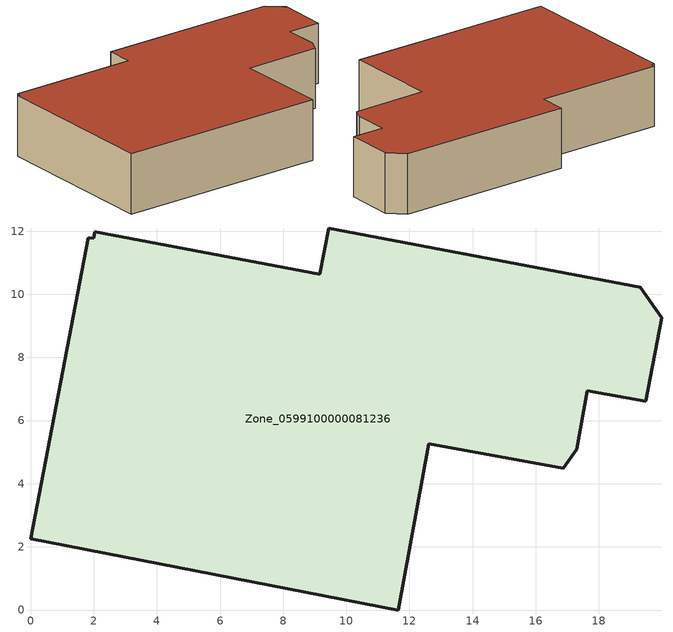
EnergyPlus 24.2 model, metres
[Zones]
Zone_0599100000081236
 floor ground (C_G): 17.3,5.09 16.86,4.5 12.61,5.27 11.65,0 0,2.25 1.82,11.8 2,11.78 2.04,11.99 9.16,10.63 9.44,12.1 19.31,10.22 20,9.25 19.49,6.61 17.63,6.95 z0
 wall outside (C_F): 9.16,10.63 2.04,11.99 2,11.78 1.82,11.8 0,2.25 11.65,0 12.61,5.27 16.86,4.5 17.3,5.09 17.63,6.95 19.49,6.61 20,9.25 19.31,10.22 9.44,12.1 9.16,10.63 z0:3.4
 roof outside (C_R): 16.86,4.5 17.3,5.09 17.63,6.95 19.49,6.61 20,9.25 19.31,10.22 9.44,12.1 9.16,10.63 2.04,11.99 2,11.78 1.82,11.8 0,2.25 11.65,0 12.61,5.27 z3.4
[BUILDING]
Pand.0599100000081236: North Axis=0; Terrain=City; Loads Convergence Tolerance Value=0.04; Temperature Convergence Tolerance Value=0.4; Solar Distribution=FullExterior; Maximum Number of Warmup Days=25; Minimum Number of Warmup Days=1
[Site:Location]
Rotterdam.The.Hague.AP_ZH_NLD Design_Conditions: Latitude=51.96; Longitude=4.45; Time Zone=1; Elevation=-4.5
[SITE:GROUNDTEMPERATURE:BUILDINGSURFACE]
18, 18, 18, 18, 18, 18, 18, 18, 18, 18, 18, 18
[MATERIAL] Thermal Absorptance=0.9; Solar Absorptance=0.7; Visible Absorptance=0.7
Name | Roughness | Thickness | Conductivity | Density | Specific Heat
G.D.1965 | MediumSmooth | 0.15 | 1 | 540 | 1210
F.D.1965 | Rough | 0.3 | 0.857143 | 1920 | 840
R.D.1965 | MediumRough | 0.2 | 0.08 | 1500 | 1000
[CONSTRUCTION]
C_G: G.D.1965
C_F: F.D.1965
C_R: R.D.1965
[ZONE]
Zone_0599100000081236: Type=1; Multiplier=1; Ceiling Height=Autocalculate; Volume=Autocalculate; Floor Area=autocalculate; Part of Total Floor Area=Yes
[ZONEINFILTRATION:DESIGNFLOWRATE]
Infil_Zone_0599100000081236: Zone or ZoneList or Space or SpaceList=Zone_0599100000081236; Schedule=AlwaysOn; Design Flow Rate Calculation Method=Flow/Area; Flow Rate per Floor Area=0.0042; Constant Term Coefficient=1; Temperature Term Coefficient=0; Velocity Term Coefficient=0; Velocity Squared Term Coefficient=0
[HVACTEMPLATE:ZONE:IDEALLOADSAIRSYSTEM]
Zone_0599100000081236: Maximum Heating Supply Air Temperature=50; Minimum Cooling Supply Air Temperature=13; Maximum Heating Supply Air Humidity Ratio=0.0156; Minimum Cooling Supply Air Humidity Ratio=0.0077; Heating Limit=NoLimit; Cooling Limit=NoLimit; Dehumidification Control Type=ConstantSensibleHeatRatio; Cooling Sensible Heat Ratio=0.7; Dehumidification Setpoint=60; Humidification Control Type=None; Humidification Setpoint=30; Outdoor Air Method=None; Outdoor Air Flow Rate per Person=0.00944; Outdoor Air Flow Rate per Zone Floor Area=0; Outdoor Air Flow Rate per Zone=0; Demand Controlled Ventilation Type=None; Outdoor Air Economizer Type=NoEconomizer; Heat Recovery Type=None; Sensible Heat Recovery Effectiveness=0.7; Latent Heat Recovery Effectiveness=0.65
[ZONECONTROL:THERMOSTAT]
ThermostatControl_Zone_0599100000081236: Zone or ZoneList=Zone_0599100000081236; Control Type Schedule=DualSetpointControlType; Control 1=Thermostat_Zone_0599100000081236; Temperature Difference Between Cutout And Setpoint=0
[THERMOSTATSETPOINT:DUALSETPOINT]
Thermostat_Zone_0599100000081236: Heating Setpoint Temperature Schedule=HeatingSetpoint_Zone_0599100000081236; Cooling Setpoint Temperature Schedule=CoolingSetpoint_Zone_0599100000081236
[SCHEDULE:COMPACT]
HeatingSetpoint_Zone_0599100000081236: Through: 12/31, For: AllDays, Until: 24:00, 21
CoolingSetpoint_Zone_0599100000081236: Through: 12/31, For: AllDays, Until: 24:00, 24
DualSetpointControlType: Through: 12/31, For: AllDays, Until: 24:00, 4
AlwaysOn: Through: 12/31, For: AllDays, Until: 24:00, 1
